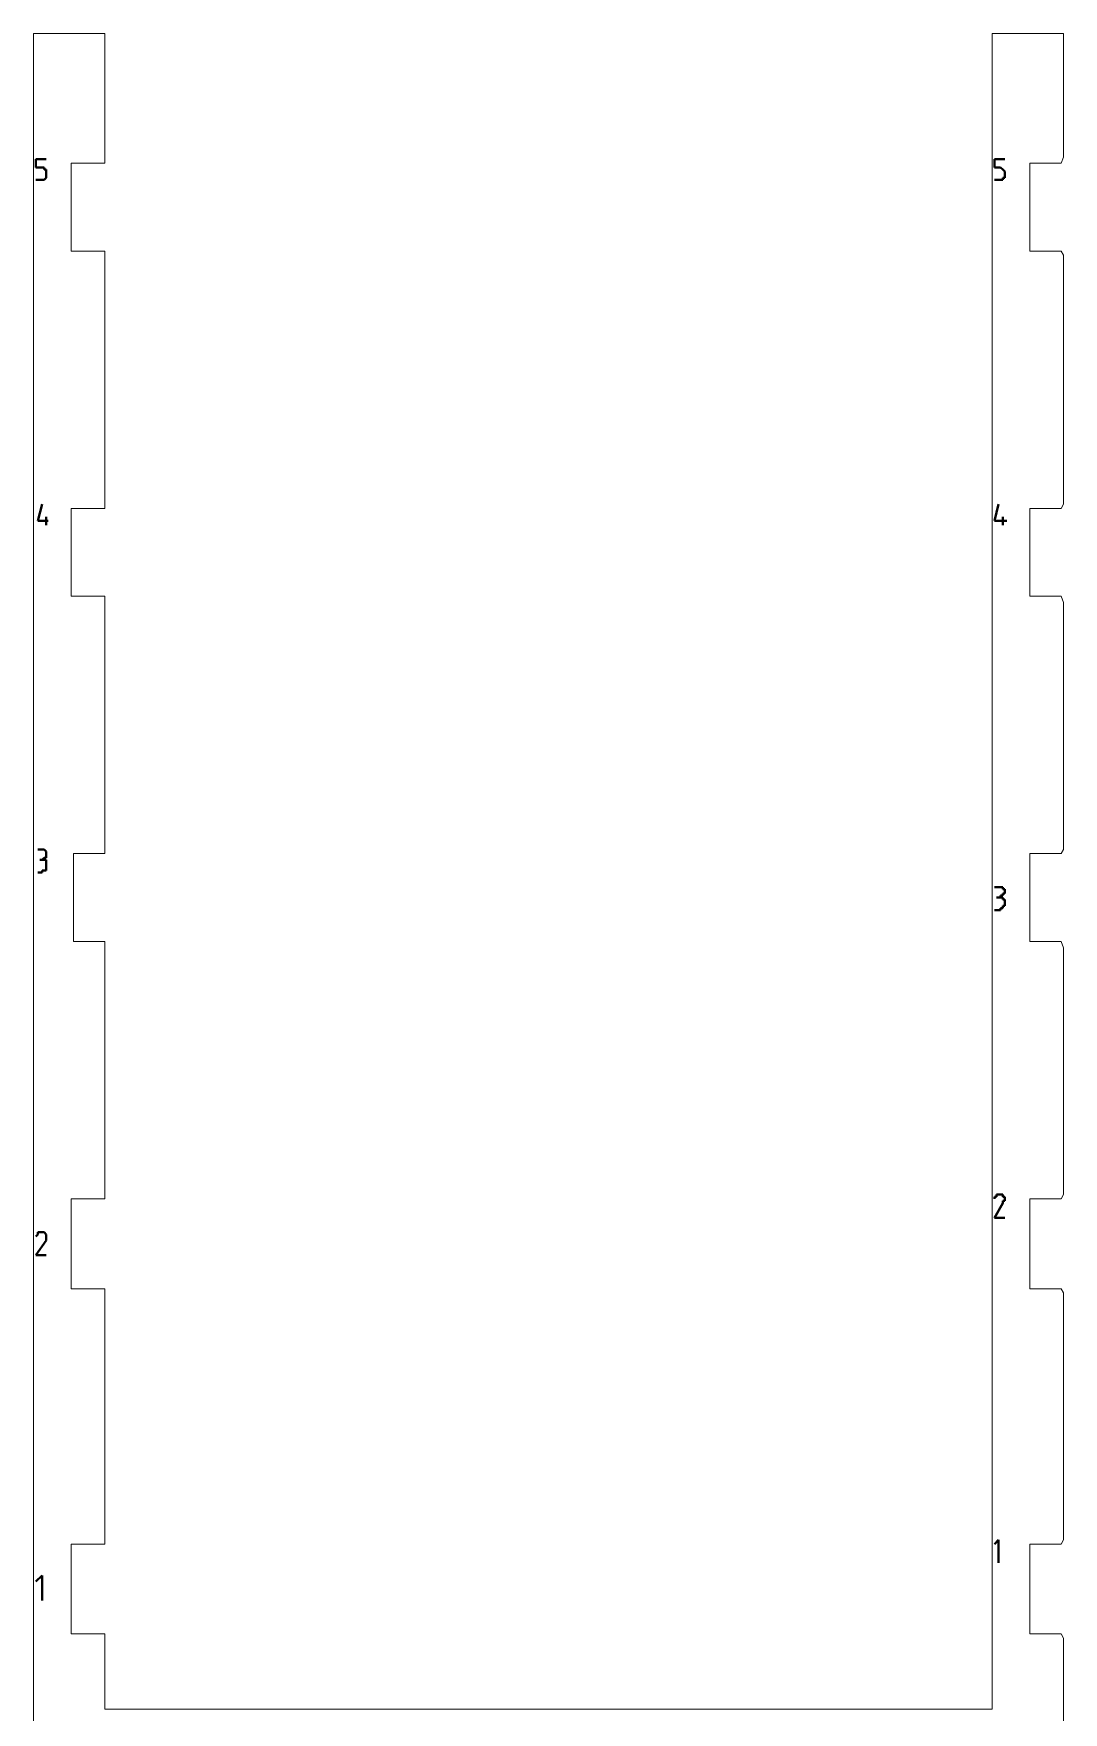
# Model space of a CAD drawing. Header units: millimetres. Extents: x -99 to 99, y -143 to 131.
# Drawn here: x -99.3 to -50, y 47.7 to 128 of the extents above; entities that cross this region are included whole.
import ezdxf

# ---------------------------------------------------------------- set-up
doc = ezdxf.new("R2010")
doc.units = ezdxf.units.MM
doc.header["$MEASUREMENT"] = 0
doc.layers.add('layer 1', color=7, linetype='Continuous')

msp = doc.modelspace()

# ---------------------------------------------------------------- linework, layer by layer
at = {"layer": 'layer 1', "color": 5, "lineweight": 13}
for points in [[(-96.5509, 127.9666), (-96.5509, 127.9666), (-99.2523, 127.9666), (-99.2523, 127.9666)], [(-99.2523, 127.9666), (-99.2523, 127.9666), (-99.2523, 122.368), (-99.2523, 122.368)], [(-95.8497, 127.9666), (-95.8497, 127.9666), (-96.5509, 127.9666), (-96.5509, 127.9666)], [(-95.8497, 122.0664), (-95.8497, 122.0664), (-95.8497, 127.9666), (-95.8497, 127.9666)], [(-52.9475, 127.9666), (-52.9475, 127.9666), (-53.4476, 127.9666), (-53.4476, 127.9666)], [(-53.4476, 127.9666), (-53.4476, 127.9666), (-53.4476, 98.9657), (-53.4476, 98.9657)], [(-52.1485, 127.9666), (-52.1485, 127.9666), (-52.9475, 127.9666), (-52.9475, 127.9666)], [(-50.9473, 127.9666), (-50.9473, 127.9666), (-52.1485, 127.9666), (-52.1485, 127.9666)], [(-50.0477, 127.9666), (-50.0477, 127.9666), (-50.9473, 127.9666), (-50.9473, 127.9666)], [(-50.0477, 122.0664), (-50.0477, 122.0664), (-50.0477, 127.9666), (-50.0477, 127.9666)], [(-99.2523, 122.368), (-99.2523, 122.368), (-99.2523, 86.6652), (-99.2523, 86.6652)], [(-95.8497, 121.7674), (-95.8497, 121.7674), (-95.8497, 122.0664), (-95.8497, 122.0664)], [(-50.1483, 121.7674), (-50.1483, 121.7674), (-50.0477, 122.0664), (-50.0477, 122.0664)], [(-97.4505, 117.5659), (-97.4505, 117.5659), (-97.4505, 121.7674), (-97.4505, 121.7674)], [(-97.4505, 121.7674), (-97.4505, 121.7674), (-95.8497, 121.7674), (-95.8497, 121.7674)], [(-51.6484, 117.5659), (-51.6484, 117.5659), (-51.6484, 121.7674), (-51.6484, 121.7674)], [(-51.6484, 121.7674), (-51.6484, 121.7674), (-50.1483, 121.7674), (-50.1483, 121.7674)], [(-95.8497, 117.5659), (-95.8497, 117.5659), (-97.4505, 117.5659), (-97.4505, 117.5659)], [(-95.8497, 117.3674), (-95.8497, 117.3674), (-95.8497, 117.5659), (-95.8497, 117.5659)], [(-95.8497, 116.7668), (-95.8497, 116.7668), (-95.8497, 117.3674), (-95.8497, 117.3674)], [(-50.1483, 117.5659), (-50.1483, 117.5659), (-51.6484, 117.5659), (-51.6484, 117.5659)], [(-50.0477, 117.3674), (-50.0477, 117.3674), (-50.1483, 117.5659), (-50.1483, 117.5659)], [(-50.0477, 105.4665), (-50.0477, 105.4665), (-50.0477, 117.3674), (-50.0477, 117.3674)], [(-95.8497, 105.4665), (-95.8497, 105.4665), (-95.8497, 116.7668), (-95.8497, 116.7668)], [(-97.4505, 101.0664), (-97.4505, 101.0664), (-97.4505, 105.2654), (-97.4505, 105.2654)], [(-97.4505, 105.2654), (-97.4505, 105.2654), (-95.8497, 105.2654), (-95.8497, 105.2654)], [(-95.8497, 105.2654), (-95.8497, 105.2654), (-95.8497, 105.4665), (-95.8497, 105.4665)], [(-51.6484, 101.0664), (-51.6484, 101.0664), (-51.6484, 105.2654), (-51.6484, 105.2654)], [(-51.6484, 105.2654), (-51.6484, 105.2654), (-50.1483, 105.2654), (-50.1483, 105.2654)], [(-50.1483, 105.2654), (-50.1483, 105.2654), (-50.0477, 105.4665), (-50.0477, 105.4665)], [(-95.8497, 101.0664), (-95.8497, 101.0664), (-97.4505, 101.0664), (-97.4505, 101.0664)], [(-95.8497, 100.7675), (-95.8497, 100.7675), (-95.8497, 101.0664), (-95.8497, 101.0664)], [(-95.8497, 88.967), (-95.8497, 88.967), (-95.8497, 100.7675), (-95.8497, 100.7675)], [(-50.1483, 101.0664), (-50.1483, 101.0664), (-51.6484, 101.0664), (-51.6484, 101.0664)], [(-50.0477, 100.7675), (-50.0477, 100.7675), (-50.1483, 101.0664), (-50.1483, 101.0664)], [(-50.0477, 92.2664), (-50.0477, 92.2664), (-50.0477, 100.7675), (-50.0477, 100.7675)], [(-53.4476, 98.9657), (-53.4476, 98.9657), (-53.4476, 87.8664), (-53.4476, 87.8664)], [(-50.0477, 88.967), (-50.0477, 88.967), (-50.0477, 92.2664), (-50.0477, 92.2664)], [(-97.3499, 84.567), (-97.3499, 84.567), (-97.3499, 88.766), (-97.3499, 88.766)], [(-97.3499, 88.766), (-97.3499, 88.766), (-95.8497, 88.766), (-95.8497, 88.766)], [(-95.8497, 88.766), (-95.8497, 88.766), (-95.8497, 88.967), (-95.8497, 88.967)], [(-51.6484, 84.567), (-51.6484, 84.567), (-51.6484, 88.766), (-51.6484, 88.766)], [(-51.6484, 88.766), (-51.6484, 88.766), (-50.1483, 88.766), (-50.1483, 88.766)], [(-50.1483, 88.766), (-50.1483, 88.766), (-50.0477, 88.967), (-50.0477, 88.967)], [(-53.4476, 87.8664), (-53.4476, 87.8664), (-53.4476, 58.9659), (-53.4476, 58.9659)], [(-99.2523, 86.6652), (-99.2523, 86.6652), (-99.2523, 50.9649), (-99.2523, 50.9649)], [(-95.8497, 84.567), (-95.8497, 84.567), (-97.3499, 84.567), (-97.3499, 84.567)], [(-95.8497, 84.2654), (-95.8497, 84.2654), (-95.8497, 84.567), (-95.8497, 84.567)], [(-95.8497, 76.7645), (-95.8497, 76.7645), (-95.8497, 84.2654), (-95.8497, 84.2654)], [(-50.1483, 84.567), (-50.1483, 84.567), (-51.6484, 84.567), (-51.6484, 84.567)], [(-50.0477, 84.2654), (-50.0477, 84.2654), (-50.1483, 84.567), (-50.1483, 84.567)], [(-50.0477, 81.0666), (-50.0477, 81.0666), (-50.0477, 84.2654), (-50.0477, 84.2654)], [(-50.0477, 72.465), (-50.0477, 72.465), (-50.0477, 81.0666), (-50.0477, 81.0666)], [(-95.8497, 72.465), (-95.8497, 72.465), (-95.8497, 76.7645), (-95.8497, 76.7645)], [(-97.4505, 67.9644), (-97.4505, 67.9644), (-97.4505, 72.2665), (-97.4505, 72.2665)], [(-97.4505, 72.2665), (-97.4505, 72.2665), (-95.8497, 72.2665), (-95.8497, 72.2665)], [(-95.8497, 72.2665), (-95.8497, 72.2665), (-95.8497, 72.465), (-95.8497, 72.465)], [(-51.6484, 67.9644), (-51.6484, 67.9644), (-51.6484, 72.2665), (-51.6484, 72.2665)], [(-51.6484, 72.2665), (-51.6484, 72.2665), (-50.1483, 72.2665), (-50.1483, 72.2665)], [(-50.1483, 72.2665), (-50.1483, 72.2665), (-50.0477, 72.465), (-50.0477, 72.465)], [(-95.8497, 67.9644), (-95.8497, 67.9644), (-97.4505, 67.9644), (-97.4505, 67.9644)], [(-95.8497, 67.766), (-95.8497, 67.766), (-95.8497, 67.9644), (-95.8497, 67.9644)], [(-95.8497, 55.9656), (-95.8497, 55.9656), (-95.8497, 67.766), (-95.8497, 67.766)], [(-50.1483, 67.9644), (-50.1483, 67.9644), (-51.6484, 67.9644), (-51.6484, 67.9644)], [(-50.0477, 67.766), (-50.0477, 67.766), (-50.1483, 67.9644), (-50.1483, 67.9644)], [(-50.0477, 55.9656), (-50.0477, 55.9656), (-50.0477, 67.766), (-50.0477, 67.766)], [(-53.4476, 58.9659), (-53.4476, 58.9659), (-53.4476, 47.864), (-53.4476, 47.864)], [(-97.4505, 51.465), (-97.4505, 51.465), (-97.4505, 55.7645), (-97.4505, 55.7645)], [(-97.4505, 55.7645), (-97.4505, 55.7645), (-95.8497, 55.7645), (-95.8497, 55.7645)], [(-95.8497, 55.7645), (-95.8497, 55.7645), (-95.8497, 55.9656), (-95.8497, 55.9656)], [(-51.6484, 51.465), (-51.6484, 51.465), (-51.6484, 55.7645), (-51.6484, 55.7645)], [(-51.6484, 55.7645), (-51.6484, 55.7645), (-50.1483, 55.7645), (-50.1483, 55.7645)], [(-50.1483, 55.7645), (-50.1483, 55.7645), (-50.0477, 55.9656), (-50.0477, 55.9656)], [(-95.8497, 51.465), (-95.8497, 51.465), (-97.4505, 51.465), (-97.4505, 51.465)], [(-95.8497, 51.2639), (-95.8497, 51.2639), (-95.8497, 51.465), (-95.8497, 51.465)], [(-50.1483, 51.465), (-50.1483, 51.465), (-51.6484, 51.465), (-51.6484, 51.465)], [(-50.0477, 51.2639), (-50.0477, 51.2639), (-50.1483, 51.465), (-50.1483, 51.465)], [(-99.2523, 50.9649), (-99.2523, 50.9649), (-99.2523, 45.3637), (-99.2523, 45.3637)], [(-95.8497, 47.864), (-95.8497, 47.864), (-95.8497, 51.2639), (-95.8497, 51.2639)], [(-50.0477, 45.3637), (-50.0477, 45.3637), (-50.0477, 51.2639), (-50.0477, 51.2639)], [(-84.6499, 47.864), (-84.6499, 47.864), (-95.8497, 47.864), (-95.8497, 47.864)], [(-53.4476, 47.864), (-53.4476, 47.864), (-84.6499, 47.864), (-84.6499, 47.864)]]:
    msp.add_open_spline(points, degree=3, dxfattribs=at)
at = {"layer": 'layer 1', "color": 1, "lineweight": 40}
for points in [[(-99.1517, 121.5664), (-99.1517, 121.5664), (-99.1517, 121.9685), (-99.1517, 121.9685)], [(-99.1517, 121.9685), (-99.1517, 121.9685), (-98.6517, 121.9685), (-98.6517, 121.9685)], [(-98.8501, 121.5664), (-98.8501, 121.5664), (-99.1517, 121.5664), (-99.1517, 121.5664)], [(-98.7522, 121.5664), (-98.7522, 121.5664), (-98.8501, 121.5664), (-98.8501, 121.5664)], [(-98.8501, 121.5664), (-98.8501, 121.5664), (-98.8501, 121.5664), (-98.8501, 121.5664)], [(-98.7522, 121.4685), (-98.7522, 121.4685), (-98.7522, 121.5664), (-98.7522, 121.5664)], [(-98.6517, 121.4685), (-98.6517, 121.4685), (-98.7522, 121.4685), (-98.7522, 121.4685)], [(-98.7522, 121.4685), (-98.7522, 121.4685), (-98.7522, 121.4685), (-98.7522, 121.4685)], [(-98.6517, 121.3679), (-98.6517, 121.3679), (-98.6517, 121.4685), (-98.6517, 121.4685)], [(-98.6517, 121.2674), (-98.6517, 121.2674), (-98.6517, 121.3679), (-98.6517, 121.3679)], [(-98.6517, 121.3679), (-98.6517, 121.3679), (-98.6517, 121.3679), (-98.6517, 121.3679)], [(-98.6517, 121.3679), (-98.6517, 121.3679), (-98.6517, 121.3679), (-98.6517, 121.3679)], [(-98.6517, 121.1668), (-98.6517, 121.1668), (-98.6517, 121.2674), (-98.6517, 121.2674)], [(-98.6517, 121.2674), (-98.6517, 121.2674), (-98.6517, 121.2674), (-98.6517, 121.2674)], [(-53.3471, 121.5664), (-53.3471, 121.5664), (-53.3471, 121.9685), (-53.3471, 121.9685)], [(-53.3471, 121.9685), (-53.3471, 121.9685), (-52.847, 121.9685), (-52.847, 121.9685)], [(-53.1486, 121.5664), (-53.1486, 121.5664), (-53.3471, 121.5664), (-53.3471, 121.5664)], [(-53.0481, 121.5664), (-53.0481, 121.5664), (-53.1486, 121.5664), (-53.1486, 121.5664)], [(-52.9475, 121.4685), (-52.9475, 121.4685), (-53.0481, 121.5664), (-53.0481, 121.5664)], [(-53.0481, 121.5664), (-53.0481, 121.5664), (-53.0481, 121.5664), (-53.0481, 121.5664)], [(-52.847, 121.3679), (-52.847, 121.3679), (-52.9475, 121.4685), (-52.9475, 121.4685)], [(-52.9475, 121.4685), (-52.9475, 121.4685), (-52.9475, 121.4685), (-52.9475, 121.4685)], [(-52.9475, 121.4685), (-52.9475, 121.4685), (-52.9475, 121.4685), (-52.9475, 121.4685)], [(-52.9475, 121.4685), (-52.9475, 121.4685), (-52.9475, 121.4685), (-52.9475, 121.4685)], [(-52.847, 121.2674), (-52.847, 121.2674), (-52.847, 121.3679), (-52.847, 121.3679)], [(-52.847, 121.3679), (-52.847, 121.3679), (-52.847, 121.3679), (-52.847, 121.3679)], [(-52.847, 121.1668), (-52.847, 121.1668), (-52.847, 121.2674), (-52.847, 121.2674)], [(-52.847, 121.2674), (-52.847, 121.2674), (-52.847, 121.2674), (-52.847, 121.2674)], [(-99.1517, 120.9684), (-99.1517, 120.9684), (-98.8501, 120.9684), (-98.8501, 120.9684)], [(-98.8501, 120.9684), (-98.8501, 120.9684), (-98.8501, 120.9684), (-98.8501, 120.9684)], [(-98.8501, 120.9684), (-98.8501, 120.9684), (-98.8501, 120.9684), (-98.8501, 120.9684)], [(-98.8501, 120.9684), (-98.8501, 120.9684), (-98.7522, 120.9684), (-98.7522, 120.9684)], [(-98.7522, 120.9684), (-98.7522, 120.9684), (-98.6517, 121.0663), (-98.6517, 121.0663)], [(-98.7522, 120.9684), (-98.7522, 120.9684), (-98.7522, 120.9684), (-98.7522, 120.9684)], [(-98.7522, 120.9684), (-98.7522, 120.9684), (-98.7522, 120.9684), (-98.7522, 120.9684)], [(-98.6517, 121.0663), (-98.6517, 121.0663), (-98.6517, 121.1668), (-98.6517, 121.1668)], [(-98.6517, 121.1668), (-98.6517, 121.1668), (-98.6517, 121.1668), (-98.6517, 121.1668)], [(-98.6517, 121.0663), (-98.6517, 121.0663), (-98.6517, 121.0663), (-98.6517, 121.0663)], [(-98.6517, 121.0663), (-98.6517, 121.0663), (-98.6517, 121.0663), (-98.6517, 121.0663)], [(-53.3471, 120.9684), (-53.3471, 120.9684), (-53.1486, 120.9684), (-53.1486, 120.9684)], [(-53.1486, 120.9684), (-53.1486, 120.9684), (-53.1486, 120.9684), (-53.1486, 120.9684)], [(-53.1486, 120.9684), (-53.1486, 120.9684), (-53.0481, 120.9684), (-53.0481, 120.9684)], [(-53.0481, 120.9684), (-53.0481, 120.9684), (-53.0481, 120.9684), (-53.0481, 120.9684)], [(-53.0481, 120.9684), (-53.0481, 120.9684), (-52.9475, 120.9684), (-52.9475, 120.9684)], [(-52.9475, 120.9684), (-52.9475, 120.9684), (-52.9475, 121.0663), (-52.9475, 121.0663)], [(-52.9475, 121.0663), (-52.9475, 121.0663), (-52.9475, 121.0663), (-52.9475, 121.0663)], [(-52.9475, 121.0663), (-52.9475, 121.0663), (-52.847, 121.0663), (-52.847, 121.0663)], [(-52.9475, 120.9684), (-52.9475, 120.9684), (-52.9475, 120.9684), (-52.9475, 120.9684)], [(-52.847, 121.0663), (-52.847, 121.0663), (-52.847, 121.1668), (-52.847, 121.1668)], [(-52.847, 121.1668), (-52.847, 121.1668), (-52.847, 121.1668), (-52.847, 121.1668)], [(-99.0512, 104.6674), (-99.0512, 104.6674), (-98.8501, 105.4665), (-98.8501, 105.4665)], [(-53.3471, 104.6674), (-53.3471, 104.6674), (-53.1486, 105.4665), (-53.1486, 105.4665)], [(-98.5511, 104.6674), (-98.5511, 104.6674), (-99.0512, 104.6674), (-99.0512, 104.6674)], [(-98.6517, 104.4663), (-98.6517, 104.4663), (-98.6517, 104.8659), (-98.6517, 104.8659)], [(-52.7465, 104.6674), (-52.7465, 104.6674), (-53.3471, 104.6674), (-53.3471, 104.6674)], [(-52.9475, 104.4663), (-52.9475, 104.4663), (-52.9475, 104.8659), (-52.9475, 104.8659)], [(-98.8501, 88.967), (-98.8501, 88.967), (-99.0512, 88.967), (-99.0512, 88.967)], [(-98.8501, 88.467), (-98.8501, 88.467), (-98.9506, 88.467), (-98.9506, 88.467)], [(-98.9506, 88.467), (-98.9506, 88.467), (-98.8501, 88.467), (-98.8501, 88.467)], [(-98.7522, 88.967), (-98.7522, 88.967), (-98.8501, 88.967), (-98.8501, 88.967)], [(-98.8501, 88.967), (-98.8501, 88.967), (-98.8501, 88.967), (-98.8501, 88.967)], [(-98.8501, 88.467), (-98.8501, 88.467), (-98.7522, 88.5649), (-98.7522, 88.5649)], [(-98.7522, 88.467), (-98.7522, 88.467), (-98.8501, 88.467), (-98.8501, 88.467)], [(-98.8501, 88.467), (-98.8501, 88.467), (-98.8501, 88.467), (-98.8501, 88.467)], [(-98.8501, 88.467), (-98.8501, 88.467), (-98.8501, 88.467), (-98.8501, 88.467)], [(-98.8501, 88.467), (-98.8501, 88.467), (-98.8501, 88.467), (-98.8501, 88.467)], [(-98.6517, 88.8665), (-98.6517, 88.8665), (-98.7522, 88.967), (-98.7522, 88.967)], [(-98.7522, 88.967), (-98.7522, 88.967), (-98.7522, 88.967), (-98.7522, 88.967)], [(-98.7522, 88.967), (-98.7522, 88.967), (-98.7522, 88.967), (-98.7522, 88.967)], [(-98.7522, 88.5649), (-98.7522, 88.5649), (-98.7522, 88.5649), (-98.7522, 88.5649)], [(-98.7522, 88.5649), (-98.7522, 88.5649), (-98.7522, 88.5649), (-98.7522, 88.5649)], [(-98.7522, 88.5649), (-98.7522, 88.5649), (-98.6517, 88.5649), (-98.6517, 88.5649)], [(-98.6517, 88.467), (-98.6517, 88.467), (-98.7522, 88.467), (-98.7522, 88.467)], [(-98.7522, 88.467), (-98.7522, 88.467), (-98.7522, 88.467), (-98.7522, 88.467)], [(-98.7522, 88.467), (-98.7522, 88.467), (-98.7522, 88.467), (-98.7522, 88.467)], [(-98.6517, 88.766), (-98.6517, 88.766), (-98.6517, 88.8665), (-98.6517, 88.8665)], [(-98.6517, 88.8665), (-98.6517, 88.8665), (-98.6517, 88.8665), (-98.6517, 88.8665)], [(-98.6517, 88.8665), (-98.6517, 88.8665), (-98.6517, 88.8665), (-98.6517, 88.8665)], [(-98.6517, 88.6654), (-98.6517, 88.6654), (-98.6517, 88.766), (-98.6517, 88.766)], [(-98.6517, 88.766), (-98.6517, 88.766), (-98.6517, 88.766), (-98.6517, 88.766)], [(-98.6517, 88.766), (-98.6517, 88.766), (-98.6517, 88.766), (-98.6517, 88.766)], [(-98.6517, 88.5649), (-98.6517, 88.5649), (-98.6517, 88.6654), (-98.6517, 88.6654)], [(-98.6517, 88.6654), (-98.6517, 88.6654), (-98.6517, 88.6654), (-98.6517, 88.6654)], [(-98.6517, 88.6654), (-98.6517, 88.6654), (-98.6517, 88.6654), (-98.6517, 88.6654)], [(-98.6517, 88.3664), (-98.6517, 88.3664), (-98.6517, 88.467), (-98.6517, 88.467)], [(-98.6517, 88.2659), (-98.6517, 88.2659), (-98.6517, 88.3664), (-98.6517, 88.3664)], [(-98.6517, 88.3664), (-98.6517, 88.3664), (-98.6517, 88.3664), (-98.6517, 88.3664)], [(-99.0512, 87.8664), (-99.0512, 87.8664), (-98.8501, 87.8664), (-98.8501, 87.8664)], [(-98.8501, 87.8664), (-98.8501, 87.8664), (-98.8501, 87.9669), (-98.8501, 87.9669)], [(-98.8501, 87.9669), (-98.8501, 87.9669), (-98.7522, 87.9669), (-98.7522, 87.9669)], [(-98.8501, 87.8664), (-98.8501, 87.8664), (-98.8501, 87.8664), (-98.8501, 87.8664)], [(-98.7522, 87.9669), (-98.7522, 87.9669), (-98.7522, 87.9669), (-98.7522, 87.9669)], [(-98.7522, 87.9669), (-98.7522, 87.9669), (-98.7522, 87.9669), (-98.7522, 87.9669)], [(-98.7522, 87.9669), (-98.7522, 87.9669), (-98.6517, 87.9669), (-98.6517, 87.9669)], [(-98.6517, 88.1654), (-98.6517, 88.1654), (-98.6517, 88.2659), (-98.6517, 88.2659)], [(-98.6517, 88.2659), (-98.6517, 88.2659), (-98.6517, 88.2659), (-98.6517, 88.2659)], [(-98.6517, 88.2659), (-98.6517, 88.2659), (-98.6517, 88.2659), (-98.6517, 88.2659)], [(-98.6517, 88.0648), (-98.6517, 88.0648), (-98.6517, 88.1654), (-98.6517, 88.1654)], [(-98.6517, 87.9669), (-98.6517, 87.9669), (-98.6517, 88.0648), (-98.6517, 88.0648)], [(-98.6517, 88.0648), (-98.6517, 88.0648), (-98.6517, 88.0648), (-98.6517, 88.0648)], [(-98.6517, 88.0648), (-98.6517, 88.0648), (-98.6517, 88.0648), (-98.6517, 88.0648)], [(-53.1486, 87.1652), (-53.1486, 87.1652), (-53.3471, 87.1652), (-53.3471, 87.1652)], [(-53.0481, 87.1652), (-53.0481, 87.1652), (-53.1486, 87.1652), (-53.1486, 87.1652)], [(-52.9475, 87.1652), (-52.9475, 87.1652), (-53.0481, 87.1652), (-53.0481, 87.1652)], [(-53.0481, 87.1652), (-53.0481, 87.1652), (-53.0481, 87.1652), (-53.0481, 87.1652)], [(-53.0481, 86.6652), (-53.0481, 86.6652), (-53.0481, 86.7657), (-53.0481, 86.7657)], [(-53.0481, 86.7657), (-53.0481, 86.7657), (-52.9475, 86.7657), (-52.9475, 86.7657)], [(-52.9475, 87.0647), (-52.9475, 87.0647), (-52.9475, 87.1652), (-52.9475, 87.1652)], [(-52.9475, 87.1652), (-52.9475, 87.1652), (-52.9475, 87.1652), (-52.9475, 87.1652)], [(-52.847, 87.0647), (-52.847, 87.0647), (-52.9475, 87.0647), (-52.9475, 87.0647)], [(-52.9475, 87.0647), (-52.9475, 87.0647), (-52.9475, 87.0647), (-52.9475, 87.0647)], [(-52.9475, 86.7657), (-52.9475, 86.7657), (-52.9475, 86.8663), (-52.9475, 86.8663)], [(-52.9475, 86.8663), (-52.9475, 86.8663), (-52.847, 86.8663), (-52.847, 86.8663)], [(-52.9475, 86.7657), (-52.9475, 86.7657), (-52.9475, 86.7657), (-52.9475, 86.7657)], [(-52.9475, 86.7657), (-52.9475, 86.7657), (-52.9475, 86.7657), (-52.9475, 86.7657)], [(-52.847, 86.9668), (-52.847, 86.9668), (-52.847, 87.0647), (-52.847, 87.0647)], [(-52.847, 86.8663), (-52.847, 86.8663), (-52.847, 86.9668), (-52.847, 86.9668)], [(-52.847, 86.9668), (-52.847, 86.9668), (-52.847, 86.9668), (-52.847, 86.9668)], [(-52.847, 86.9668), (-52.847, 86.9668), (-52.847, 86.9668), (-52.847, 86.9668)], [(-52.847, 86.8663), (-52.847, 86.8663), (-52.847, 86.8663), (-52.847, 86.8663)], [(-53.3471, 86.0672), (-53.3471, 86.0672), (-53.1486, 86.0672), (-53.1486, 86.0672)], [(-53.1486, 86.6652), (-53.1486, 86.6652), (-53.2465, 86.6652), (-53.2465, 86.6652)], [(-53.2465, 86.6652), (-53.2465, 86.6652), (-53.1486, 86.6652), (-53.1486, 86.6652)], [(-53.0481, 86.6652), (-53.0481, 86.6652), (-53.1486, 86.6652), (-53.1486, 86.6652)], [(-53.1486, 86.6652), (-53.1486, 86.6652), (-53.1486, 86.6652), (-53.1486, 86.6652)], [(-53.1486, 86.6652), (-53.1486, 86.6652), (-53.0481, 86.6652), (-53.0481, 86.6652)], [(-53.1486, 86.0672), (-53.1486, 86.0672), (-53.1486, 86.0672), (-53.1486, 86.0672)], [(-53.1486, 86.0672), (-53.1486, 86.0672), (-53.0481, 86.0672), (-53.0481, 86.0672)], [(-52.9475, 86.6652), (-52.9475, 86.6652), (-53.0481, 86.6652), (-53.0481, 86.6652)], [(-53.0481, 86.6652), (-53.0481, 86.6652), (-53.0481, 86.6652), (-53.0481, 86.6652)], [(-53.0481, 86.0672), (-53.0481, 86.0672), (-53.0481, 86.1651), (-53.0481, 86.1651)], [(-53.0481, 86.1651), (-53.0481, 86.1651), (-52.9475, 86.1651), (-52.9475, 86.1651)], [(-52.9475, 86.5673), (-52.9475, 86.5673), (-52.9475, 86.6652), (-52.9475, 86.6652)], [(-52.9475, 86.6652), (-52.9475, 86.6652), (-52.9475, 86.6652), (-52.9475, 86.6652)], [(-52.9475, 86.6652), (-52.9475, 86.6652), (-52.9475, 86.6652), (-52.9475, 86.6652)], [(-52.847, 86.5673), (-52.847, 86.5673), (-52.9475, 86.5673), (-52.9475, 86.5673)], [(-52.9475, 86.1651), (-52.9475, 86.1651), (-52.9475, 86.2657), (-52.9475, 86.2657)], [(-52.9475, 86.2657), (-52.9475, 86.2657), (-52.847, 86.2657), (-52.847, 86.2657)], [(-52.9475, 86.1651), (-52.9475, 86.1651), (-52.9475, 86.1651), (-52.9475, 86.1651)], [(-52.9475, 86.1651), (-52.9475, 86.1651), (-52.9475, 86.1651), (-52.9475, 86.1651)], [(-52.847, 86.4667), (-52.847, 86.4667), (-52.847, 86.5673), (-52.847, 86.5673)], [(-52.847, 86.3662), (-52.847, 86.3662), (-52.847, 86.4667), (-52.847, 86.4667)], [(-52.847, 86.4667), (-52.847, 86.4667), (-52.847, 86.4667), (-52.847, 86.4667)], [(-52.847, 86.4667), (-52.847, 86.4667), (-52.847, 86.4667), (-52.847, 86.4667)], [(-52.847, 86.2657), (-52.847, 86.2657), (-52.847, 86.3662), (-52.847, 86.3662)], [(-52.847, 86.2657), (-52.847, 86.2657), (-52.847, 86.2657), (-52.847, 86.2657)], [(-53.2465, 72.3644), (-53.2465, 72.3644), (-53.3471, 72.3644), (-53.3471, 72.3644)], [(-53.3471, 72.3644), (-53.3471, 72.3644), (-53.3471, 72.2665), (-53.3471, 72.2665)], [(-53.1486, 72.465), (-53.1486, 72.465), (-53.2465, 72.465), (-53.2465, 72.465)], [(-53.2465, 72.465), (-53.2465, 72.465), (-53.2465, 72.465), (-53.2465, 72.465)], [(-53.2465, 72.465), (-53.2465, 72.465), (-53.2465, 72.3644), (-53.2465, 72.3644)], [(-53.0481, 72.465), (-53.0481, 72.465), (-53.1486, 72.465), (-53.1486, 72.465)], [(-53.1486, 72.465), (-53.1486, 72.465), (-53.1486, 72.465), (-53.1486, 72.465)], [(-53.1486, 72.465), (-53.1486, 72.465), (-53.1486, 72.465), (-53.1486, 72.465)], [(-52.9475, 72.465), (-52.9475, 72.465), (-53.0481, 72.465), (-53.0481, 72.465)], [(-53.0481, 72.465), (-53.0481, 72.465), (-53.0481, 72.465), (-53.0481, 72.465)], [(-52.9475, 72.3644), (-52.9475, 72.3644), (-52.9475, 72.465), (-52.9475, 72.465)], [(-52.9475, 72.465), (-52.9475, 72.465), (-52.9475, 72.465), (-52.9475, 72.465)], [(-52.9475, 72.465), (-52.9475, 72.465), (-52.9475, 72.465), (-52.9475, 72.465)], [(-52.847, 72.3644), (-52.847, 72.3644), (-52.9475, 72.3644), (-52.9475, 72.3644)], [(-52.9475, 72.3644), (-52.9475, 72.3644), (-52.9475, 72.3644), (-52.9475, 72.3644)], [(-52.847, 72.2665), (-52.847, 72.2665), (-52.847, 72.3644), (-52.847, 72.3644)], [(-52.847, 72.166), (-52.847, 72.166), (-52.847, 72.2665), (-52.847, 72.2665)], [(-52.847, 72.2665), (-52.847, 72.2665), (-52.847, 72.2665), (-52.847, 72.2665)], [(-53.3471, 71.3643), (-53.3471, 71.3643), (-52.9475, 72.0655), (-52.9475, 72.0655)], [(-52.9475, 72.0655), (-52.9475, 72.0655), (-52.9475, 72.166), (-52.9475, 72.166)], [(-52.9475, 72.166), (-52.9475, 72.166), (-52.9475, 72.166), (-52.9475, 72.166)], [(-52.9475, 72.166), (-52.9475, 72.166), (-52.9475, 72.166), (-52.9475, 72.166)], [(-52.9475, 72.166), (-52.9475, 72.166), (-52.847, 72.166), (-52.847, 72.166)], [(-52.9475, 72.0655), (-52.9475, 72.0655), (-52.9475, 72.0655), (-52.9475, 72.0655)], [(-52.9475, 72.0655), (-52.9475, 72.0655), (-52.9475, 72.0655), (-52.9475, 72.0655)], [(-52.9475, 72.0655), (-52.9475, 72.0655), (-52.9475, 72.0655), (-52.9475, 72.0655)], [(-52.9475, 72.0655), (-52.9475, 72.0655), (-52.9475, 72.0655), (-52.9475, 72.0655)], [(-52.9475, 72.0655), (-52.9475, 72.0655), (-52.9475, 72.0655), (-52.9475, 72.0655)], [(-52.9475, 72.0655), (-52.9475, 72.0655), (-52.9475, 72.0655), (-52.9475, 72.0655)], [(-52.9475, 72.0655), (-52.9475, 72.0655), (-52.9475, 72.0655), (-52.9475, 72.0655)], [(-52.9475, 72.0655), (-52.9475, 72.0655), (-52.9475, 72.0655), (-52.9475, 72.0655)], [(-52.847, 72.166), (-52.847, 72.166), (-52.847, 72.166), (-52.847, 72.166)], [(-98.9506, 70.6658), (-98.9506, 70.6658), (-99.0512, 70.6658), (-99.0512, 70.6658)], [(-99.0512, 70.6658), (-99.0512, 70.6658), (-99.0512, 70.5653), (-99.0512, 70.5653)], [(-98.8501, 70.6658), (-98.8501, 70.6658), (-98.9506, 70.6658), (-98.9506, 70.6658)], [(-98.9506, 70.6658), (-98.9506, 70.6658), (-98.9506, 70.6658), (-98.9506, 70.6658)], [(-98.9506, 70.6658), (-98.9506, 70.6658), (-98.9506, 70.6658), (-98.9506, 70.6658)], [(-98.7522, 70.6658), (-98.7522, 70.6658), (-98.8501, 70.6658), (-98.8501, 70.6658)], [(-98.8501, 70.6658), (-98.8501, 70.6658), (-98.8501, 70.6658), (-98.8501, 70.6658)], [(-98.6517, 70.5653), (-98.6517, 70.5653), (-98.7522, 70.6658), (-98.7522, 70.6658)], [(-98.7522, 70.6658), (-98.7522, 70.6658), (-98.7522, 70.6658), (-98.7522, 70.6658)], [(-98.7522, 70.6658), (-98.7522, 70.6658), (-98.7522, 70.6658), (-98.7522, 70.6658)], [(-98.7522, 70.6658), (-98.7522, 70.6658), (-98.7522, 70.6658), (-98.7522, 70.6658)], [(-52.847, 71.3643), (-52.847, 71.3643), (-53.3471, 71.3643), (-53.3471, 71.3643)], [(-99.0512, 70.5653), (-99.0512, 70.5653), (-99.1517, 70.4647), (-99.1517, 70.4647)], [(-99.1517, 69.5652), (-99.1517, 69.5652), (-98.6517, 70.2663), (-98.6517, 70.2663)], [(-99.0512, 70.5653), (-99.0512, 70.5653), (-99.0512, 70.5653), (-99.0512, 70.5653)], [(-98.6517, 70.4647), (-98.6517, 70.4647), (-98.6517, 70.5653), (-98.6517, 70.5653)], [(-98.6517, 70.5653), (-98.6517, 70.5653), (-98.6517, 70.5653), (-98.6517, 70.5653)], [(-98.6517, 70.5653), (-98.6517, 70.5653), (-98.6517, 70.5653), (-98.6517, 70.5653)], [(-98.6517, 70.3642), (-98.6517, 70.3642), (-98.6517, 70.4647), (-98.6517, 70.4647)], [(-98.6517, 70.4647), (-98.6517, 70.4647), (-98.6517, 70.4647), (-98.6517, 70.4647)], [(-98.6517, 70.2663), (-98.6517, 70.2663), (-98.6517, 70.3642), (-98.6517, 70.3642)], [(-98.6517, 70.3642), (-98.6517, 70.3642), (-98.6517, 70.3642), (-98.6517, 70.3642)], [(-98.6517, 70.3642), (-98.6517, 70.3642), (-98.6517, 70.3642), (-98.6517, 70.3642)], [(-98.6517, 70.3642), (-98.6517, 70.3642), (-98.6517, 70.3642), (-98.6517, 70.3642)], [(-98.6517, 70.2663), (-98.6517, 70.2663), (-98.6517, 70.2663), (-98.6517, 70.2663)], [(-98.6517, 70.2663), (-98.6517, 70.2663), (-98.6517, 70.2663), (-98.6517, 70.2663)], [(-98.6517, 70.2663), (-98.6517, 70.2663), (-98.6517, 70.2663), (-98.6517, 70.2663)], [(-98.6517, 70.2663), (-98.6517, 70.2663), (-98.6517, 70.2663), (-98.6517, 70.2663)], [(-98.6517, 70.2663), (-98.6517, 70.2663), (-98.6517, 70.2663), (-98.6517, 70.2663)], [(-98.6517, 70.2663), (-98.6517, 70.2663), (-98.6517, 70.2663), (-98.6517, 70.2663)], [(-98.6517, 70.2663), (-98.6517, 70.2663), (-98.6517, 70.2663), (-98.6517, 70.2663)], [(-98.6517, 70.2663), (-98.6517, 70.2663), (-98.6517, 70.2663), (-98.6517, 70.2663)], [(-98.6517, 70.2663), (-98.6517, 70.2663), (-98.6517, 70.2663), (-98.6517, 70.2663)], [(-98.6517, 69.5652), (-98.6517, 69.5652), (-99.1517, 69.5652), (-99.1517, 69.5652)], [(-53.1486, 55.9656), (-53.1486, 55.9656), (-53.3471, 55.7645), (-53.3471, 55.7645)], [(-53.1486, 54.8649), (-53.1486, 54.8649), (-53.1486, 55.9656), (-53.1486, 55.9656)], [(-98.8501, 54.2643), (-98.8501, 54.2643), (-99.1517, 53.9653), (-99.1517, 53.9653)], [(-98.8501, 53.0657), (-98.8501, 53.0657), (-98.8501, 54.2643), (-98.8501, 54.2643)]]:
    msp.add_open_spline(points, degree=3, dxfattribs=at)

doc.saveas('drawing.dxf')
